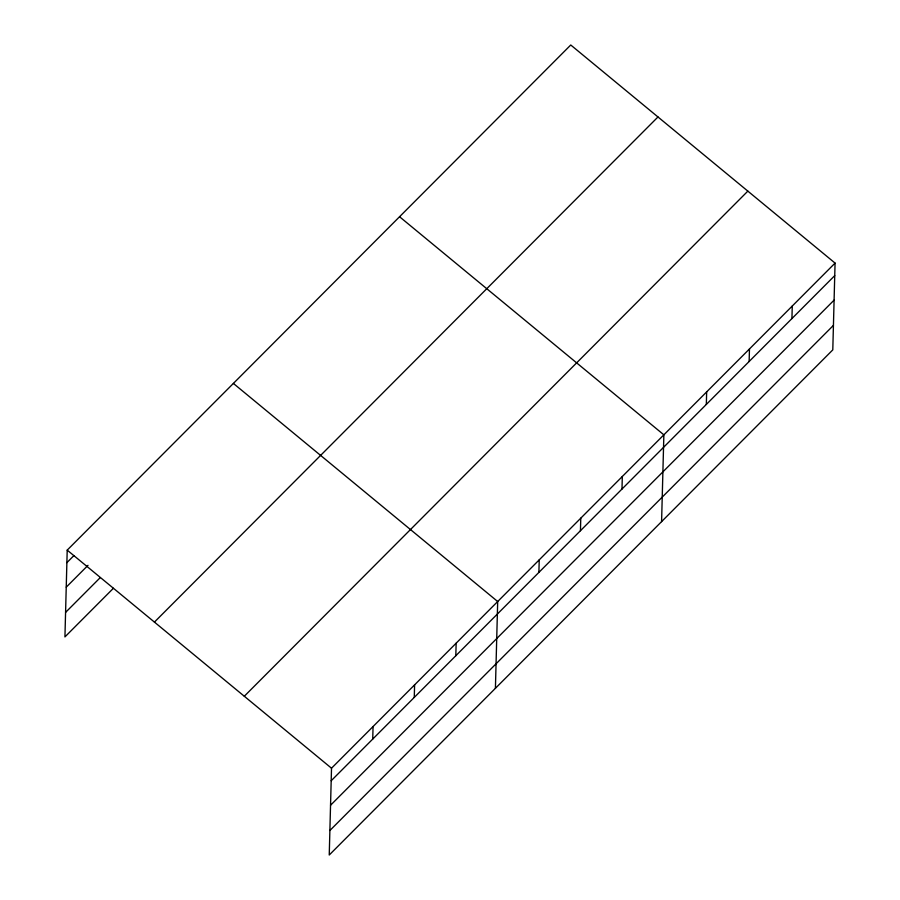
<?xml version="1.0" encoding="UTF-8"?>
<svg xmlns="http://www.w3.org/2000/svg" width="900" height="900" viewBox="0 0 900 900"><rect width="100%" height="100%" fill="white"/><g stroke="black" fill="none" stroke-linecap="round" stroke-linejoin="round"><path stroke-width="1.35" d="M835.065 263.093L331.515 768.217L329.243 855L832.793 349.875L835.065 263.093L570.757 45L67.207 550.125L64.935 636.908L113.4 588.285M372.724 739.08L373.061 726.548M414.27 697.399L414.596 684.877M455.816 655.729L456.142 643.207M495.416 688.309L497.689 601.526L233.381 383.434M538.898 572.389L539.224 559.856M580.444 530.707L580.77 518.186M621.99 489.037L622.316 476.505M661.59 521.618L663.863 434.835L399.555 216.743M706.331 404.426L706.658 391.905M749.137 361.496L749.464 348.964M791.933 318.555L792.259 306.034M66.881 562.658L73.8 555.716M66.24 587.16L87.998 565.335M65.576 612.405L100.192 577.676M154.429 622.102L657.979 116.966M244.294 696.251L747.844 191.126M331.189 780.75L834.739 275.625M330.548 805.252L834.097 300.127M329.884 830.498L833.434 325.373M67.207 550.125L331.515 768.217"/></g></svg>
